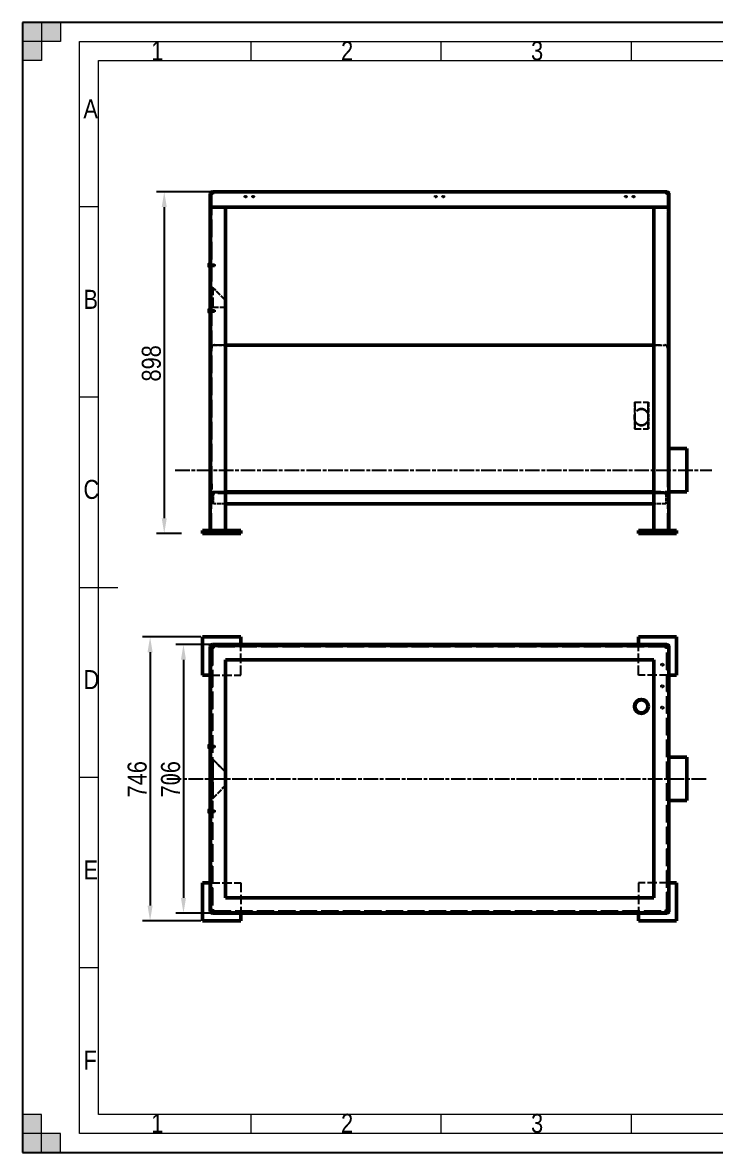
# Model space of a CAD drawing. Header units: millimetres. Extents: x 0 to 4200, y 0 to 2970.
# Drawn here: x 0 to 1821, y 0 to 2970 of the extents above; entities that cross this region are included whole.
import ezdxf

# ---------------------------------------------------------------- set-up
doc = ezdxf.new("R2010")
doc.units = ezdxf.units.MM
doc.header["$LTSCALE"] = 10
doc.linetypes.add('CHAIN', pattern=[0.7087, 0.4724, -0.0591, 0.1181, -0.0591])
doc.linetypes.add('DASHED', pattern=[0.2067, 0.1654, -0.0413])
for name, color, linetype, lineweight in [('Centerline (ANSI)', 7, 'Continuous', 25), ('Co ban', 7, 'Continuous', 50), ('Dimension (ANSI)', 7, 'Continuous', 25)]:
    doc.layers.add(name, color=color, linetype=linetype, lineweight=lineweight)
for name, color, linetype, lineweight, true_color in [('Khung ban ve', 5, 'Continuous', 15, 0x0000ff), ('Manh', 7, 'DASHED', 25, 0x008000), ('Manh khung ten', 7, 'Continuous', 15, 0x994c4c), ('Net chu', 30, 'Continuous', 15, 0xff7f00), ('THIN', 5, 'Continuous', 15, 0x0000ff)]:
    doc.layers.add(name, color=color, linetype=linetype, lineweight=lineweight, true_color=true_color)
doc.styles.add('Linh_50', font='')
doc.styles.add('StandardAM_ANSI', font='')
doc.styles.get('Linh_50').set_extended_font_data('VNI-Helve-Condense')
doc.styles.get('StandardAM_ANSI').set_extended_font_data('VNI-Helve-Condense')
doc.dimstyles.new('Default - mm (ANSI)', dxfattribs={"dimscale": 10, "dimtxt": 5, "dimasz": 4, "dimexe": 2, "dimexo": 0.5, "dimgap": 0.8, "dimtad": 1, "dimtoh": 1, "dimdec": 0, "dimrnd": 1e-08, "dimzin": 4, "dimdsep": 46, "dimtxsty": 'StandardAM_ANSI', "dimcen": 0.09, "dimdle": 10, "dimclrd": 256, "dimclre": 256, "dimclrt": 256, "dimadec": 1, "dimazin": 1, "dimtfac": 0.61, "dimtofl": 0, "dimtmove": 0, "dimatfit": 3, "dimldrblk": 'DOT', "dimfxl": 1, "dimtolj": 1, "dimtzin": 4, "dimlwd": -1, "dimlwe": -1, "dimarcsym": 0})

# ---------------------------------------------------------------- blocks, each defined once
blk = doc.blocks.new('Borders A3_Thuong')
at = {"layer": 'THIN'}
for points in [[(0, 297), (10, 297), (10, 292), (0, 292)], [(5, 297), (5, 287), (0, 287), (0, 297)], [(0, 0), (5, 0), (5, 10), (0, 10)], [(0, 5), (0, 0), (10, 0), (10, 5)]]:
    blk.add_hatch(color=256, dxfattribs=at).paths.add_polyline_path(points)
at = {"layer": 'Khung ban ve'}
for p, q in [((20, 287), (410, 287)), ((20, 10), (20, 287)), ((15, 148.5), (25, 148.5)), ((410, 10), (20, 10))]:
    blk.add_line(p, q, dxfattribs=at)
at = {"layer": 'Manh khung ten', "lineweight": 25}
for p, q in [((420, 297), (0, 297)), ((0, 297), (0, 0)), ((0, 0), (420, 0))]:
    blk.add_line(p, q, dxfattribs=at)
at = {"layer": 'Manh khung ten'}
for p, q in [((0, 297), (420, 297)), ((0, 0), (0, 297)), ((15, 292), (415, 292)), ((15, 5), (15, 292)), ((60, 292), (60, 287)), ((110, 292), (110, 287)), ((19.97, 248.54), (14.98, 248.54)), ((19.98, 198.5), (15, 198.5)), ((19.98, 98.54), (15, 98.54)), ((20, 48.5), (15.02, 48.5)), ((60, 10), (60, 5)), ((110, 10), (110, 5)), ((160, 10), (160, 5)), ((415, 5), (15, 5)), ((420, 0), (0, 0))]:
    blk.add_line(p, q, dxfattribs=at)
at = {"layer": 'Net chu'}
blk.add_line((160, 292), (160, 287), dxfattribs=at)
at = {"layer": 'THIN'}
for p, q in [((0, 292), (0, 297)), ((0, 297), (10, 297)), ((0, 297), (5, 297)), ((0, 287), (0, 297)), ((5, 297), (5, 287)), ((10, 297), (10, 292)), ((10, 292), (0, 292)), ((5, 287), (0, 287)), ((5, 10), (0, 10)), ((0, 10), (0, 0)), ((5, 0), (5, 10)), ((0, 5), (0, 0)), ((10, 5), (0, 5)), ((10, 0), (10, 5)), ((0, 0), (10, 0)), ((0, 0), (5, 0))]:
    blk.add_line(p, q, dxfattribs=at)
at = {"layer": 'Net chu', "style": 'Linh_50'}
for s, p in [('1', (33.81, 287.08)), ('2', (83.73, 287.08)), ('3', (133.68, 287.08)), ('A', (15.98, 271.83)), ('B', (16, 221.75)), ('C', (16, 171.79)), ('D', (16, 121.79)), ('E', (16.02, 71.75)), ('F', (16.02, 21.75)), ('1', (33.81, 5.16)), ('2', (83.73, 5.16)), ('3', (133.68, 5.16))]:
    blk.add_text(s, height=5, dxfattribs=at).set_placement(p)
blk = doc.blocks.new('*D5')
at = {"layer": 'Defpoints', "color": 0, "transparency": 16777216}
for p in [(499.4, 2525.1), (372.4, 1627.1), (423.1, 1627.1)]:
    blk.add_point(p, dxfattribs=at)
at = {"layer": 'Dimension (ANSI)', "transparency": 16777216}
for p, q in [((494.4, 2525.1), (352.4, 2525.1)), ((372.4, 2485.1), (372.4, 1667.1)), ((418.1, 1627.1), (352.4, 1627.1))]:
    blk.add_line(p, q, dxfattribs=at)
for points in [[(365.7, 2485.1), (379.1, 2485.1), (372.4, 2525.1)], [(365.7, 1667.1), (379.1, 1667.1), (372.4, 1627.1)]]:
    blk.add_solid(points, dxfattribs=at)
at = {"layer": 'Dimension (ANSI)', "color": 150, "true_color": 0x0080ff, "transparency": 16777216, "insert": (313.3, 2026.4), "char_height": 50, "attachment_point": 1, "rotation": 90, "style": 'StandardAM_ANSI'}
blk.add_mtext('\\A1;898', dxfattribs=at)
blk = doc.blocks.new('_Dot')
at = {"color": 0, "linetype": 'ByBlock', "lineweight": -2}
blk.add_line((-0.5, 0), (-1, 0), dxfattribs=at)
at = {"color": 0, "linetype": 'ByBlock', "const_width": 0.5}
blk.add_lwpolyline([(-0.25, 0, 1), (0.25, 0, 1)], format="xyb", close=True, dxfattribs=at)
blk = doc.blocks.new('*D8')
at = {"layer": 'Defpoints', "color": 0, "transparency": 16777216}
for p in [(473.4, 1354.9), (335.2, 608.9), (473.4, 608.9)]:
    blk.add_point(p, dxfattribs=at)
at = {"layer": 'Dimension (ANSI)', "transparency": 16777216}
for p, q in [((468.4, 1354.9), (315.2, 1354.9)), ((335.2, 1314.9), (335.2, 648.9)), ((468.4, 608.9), (315.2, 608.9))]:
    blk.add_line(p, q, dxfattribs=at)
for points in [[(328.5, 1314.9), (341.9, 1314.9), (335.2, 1354.9)], [(328.5, 648.9), (341.9, 648.9), (335.2, 608.9)]]:
    blk.add_solid(points, dxfattribs=at)
at = {"layer": 'Dimension (ANSI)', "color": 150, "true_color": 0x0080ff, "transparency": 16777216, "insert": (276.1, 933.1), "char_height": 50, "attachment_point": 1, "rotation": 90, "style": 'StandardAM_ANSI'}
blk.add_mtext('\\A1;746', dxfattribs=at)
blk = doc.blocks.new('*D9')
at = {"layer": 'Defpoints', "color": 0, "transparency": 16777216}
for p in [(499.4, 1334.9), (423, 628.9), (499.4, 628.9)]:
    blk.add_point(p, dxfattribs=at)
at = {"layer": 'Dimension (ANSI)', "transparency": 16777216}
for p, q in [((494.4, 1334.9), (403, 1334.9)), ((423, 1294.9), (423, 668.9)), ((494.4, 628.9), (403, 628.9))]:
    blk.add_line(p, q, dxfattribs=at)
for points in [[(416.3, 1294.9), (429.6, 1294.9), (423, 1334.9)], [(416.3, 668.9), (429.6, 668.9), (423, 628.9)]]:
    blk.add_solid(points, dxfattribs=at)
at = {"layer": 'Dimension (ANSI)', "color": 150, "true_color": 0x0080ff, "transparency": 16777216, "insert": (363.9, 933.1), "char_height": 50, "attachment_point": 1, "rotation": 90, "style": 'StandardAM_ANSI'}
blk.add_mtext('\\A1;706', dxfattribs=at)

msp = doc.modelspace()

# ---------------------------------------------------------------- linework, layer by layer
at = {"layer": 'Centerline (ANSI)', "linetype": 'CHAIN', "ltscale": 8.113447}
for p, q in [((401, 1793.7), (1812.4, 1793.7)), ((378.9, 981.9), (1798, 981.9))]:
    msp.add_line(p, q, dxfattribs=at)
at = {"layer": 'Co ban'}
for p, q in [((499.4, 2525.1), (499.4, 2519.1)), ((499.4, 2525.1), (1693.4, 2525.1)), ((1693.4, 2519.1), (1693.4, 2525.1)), ((499.4, 2519.1), (493.4, 2519.1)), ((493.4, 2485.1), (493.4, 2519.1)), ((497.6, 2522.1), (499.4, 2522.1)), ((1693.4, 2522.1), (1695.1, 2522.1)), ((1699.4, 2519.1), (1693.4, 2519.1)), ((1699.4, 2519.1), (1699.4, 2485.1)), ((499.4, 2485.1), (493.4, 2485.1)), ((493.4, 2485.1), (499.4, 2485.1)), ((493.4, 2485.1), (493.4, 1635.1)), ((1693.4, 2485.1), (499.4, 2485.1)), ((533.4, 2485.1), (499.4, 2485.1)), ((533.4, 1635.1), (533.4, 2485.1)), ((1659.4, 2485.1), (1693.4, 2485.1)), ((1659.4, 1635.1), (1659.4, 2485.1)), ((1699.4, 2485.1), (1693.4, 2485.1)), ((1699.4, 2485.1), (1693.4, 2485.1)), ((1699.4, 2485.1), (1699.4, 1635.1)), ((490.4, 2328.4), (490.4, 2335.9)), ((490.9, 2336.4), (493.4, 2336.4)), ((490.9, 2327.9), (493.4, 2327.9)), ((490.4, 2208.4), (490.4, 2215.9)), ((490.9, 2216.4), (493.4, 2216.4)), ((490.9, 2207.9), (493.4, 2207.9)), ((533.4, 2122.1), (1659.4, 2122.1)), ((1699.4, 1850.7), (1746.4, 1850.7)), ((1746.4, 1736.7), (1746.4, 1850.7)), ((533.4, 1736.7), (1659.4, 1736.7)), ((533.4, 1735.1), (1659.4, 1735.1)), ((1699.4, 1736.7), (1746.4, 1736.7)), ((1659.4, 1705.1), (533.4, 1705.1)), ((573.4, 1635.1), (473.4, 1635.1)), ((473.4, 1635.1), (473.4, 1627.1)), ((573.4, 1635.1), (573.4, 1627.1)), ((1619.4, 1635.1), (1719.4, 1635.1)), ((1619.4, 1635.1), (1619.4, 1627.1)), ((1719.4, 1635.1), (1719.4, 1627.1)), ((473.4, 1627.1), (573.4, 1627.1)), ((1719.4, 1627.1), (1619.4, 1627.1)), ((573.4, 1354.9), (473.4, 1354.9)), ((473.4, 1354.9), (473.4, 1254.9)), ((573.4, 1334.9), (573.4, 1354.9)), ((1619.4, 1354.9), (1719.4, 1354.9)), ((1619.4, 1334.9), (1619.4, 1354.9)), ((1719.4, 1354.9), (1719.4, 1254.9)), ((493.4, 634.9), (493.4, 1328.9)), ((499.4, 1328.9), (493.4, 1328.9)), ((499.4, 1334.9), (1693.4, 1334.9)), ((499.4, 1334.9), (499.4, 1328.9)), ((1693.4, 1328.9), (1693.4, 1334.9)), ((1699.4, 1328.9), (1693.4, 1328.9)), ((1699.4, 1328.9), (1699.4, 634.9)), ((533.4, 1294.9), (1659.4, 1294.9)), ((533.4, 668.9), (533.4, 1294.9)), ((1659.4, 1294.9), (1659.4, 668.9)), ((473.4, 1254.9), (493.4, 1254.9)), ((1719.4, 1254.9), (1699.4, 1254.9)), ((490.4, 1063.2), (490.4, 1070.7)), ((490.9, 1071.2), (493.4, 1071.2)), ((490.9, 1062.7), (493.4, 1062.7)), ((1699.4, 1038.9), (1746.4, 1038.9)), ((1746.4, 924.9), (1746.4, 1038.9)), ((1699.4, 924.9), (1746.4, 924.9)), ((490.4, 893.2), (490.4, 900.7)), ((490.9, 901.2), (493.4, 901.2)), ((490.9, 892.7), (493.4, 892.7)), ((473.4, 708.9), (493.4, 708.9)), ((473.4, 608.9), (473.4, 708.9)), ((1719.4, 708.9), (1699.4, 708.9)), ((1719.4, 608.9), (1719.4, 708.9)), ((1659.4, 668.9), (533.4, 668.9)), ((493.4, 634.9), (499.4, 634.9)), ((499.4, 634.9), (499.4, 628.9)), ((1693.4, 628.9), (499.4, 628.9)), ((573.4, 628.9), (573.4, 608.9)), ((1619.4, 628.9), (1619.4, 608.9)), ((1693.4, 634.9), (1699.4, 634.9)), ((1693.4, 628.9), (1693.4, 634.9)), ((573.4, 608.9), (473.4, 608.9)), ((1619.4, 608.9), (1719.4, 608.9))]:
    msp.add_line(p, q, dxfattribs=at)
for radius in [18.5, 17]:
    msp.add_circle((1626.9, 1172.4), radius, dxfattribs=at)
for centre, radius, start, end in [((499.4, 2519.1), 6, 90, 180), ((1693.4, 2519.1), 6, 0, 90), ((499.4, 2519.1), 3, 125.5576, 180), ((1693.4, 2519.1), 3, 0, 54.4424), ((490.9, 2335.9), 0.5, 90, 180), ((490.9, 2328.4), 0.5, 180, 270), ((490.9, 2215.9), 0.5, 90, 180), ((490.9, 2208.4), 0.5, 180, 270), ((499.4, 1328.9), 6, 90, 180), ((499.4, 1328.9), 3, 90, 180), ((503.4, 1324.9), 7, 124.8499, 145.1501), ((1693.4, 1328.9), 6, 0, 90), ((1693.4, 1328.9), 3, 0, 90), ((1689.4, 1324.9), 7, 34.8499, 55.1501), ((490.9, 1070.7), 0.5, 90, 180), ((490.9, 1063.2), 0.5, 180, 270), ((490.9, 900.7), 0.5, 90, 180), ((490.9, 893.2), 0.5, 180, 270), ((499.4, 634.9), 6, 180, 270), ((499.4, 634.9), 3, 180, 270), ((503.4, 638.9), 7, 214.8499, 235.1501), ((1689.4, 638.9), 7, 304.8499, 325.1501), ((1693.4, 634.9), 6, 270, 0), ((1693.4, 634.9), 3, 270, 0)]:
    msp.add_arc(centre, radius, start, end, dxfattribs=at)
at = {"layer": 'Manh', "ltscale": 0.571309}
for p, q in [((533.4, 2522.1), (533.4, 2525.1)), ((1659.4, 2522.1), (1659.4, 2525.1)), ((496.4, 2522.1), (496.4, 2519.1)), ((1696.4, 2519.1), (1696.4, 2522.1)), ((1696.4, 1850.7), (1699.4, 1850.7)), ((499.4, 1729.1), (496.4, 1729.1)), ((1678.5, 1732.1), (1678.5, 1735.1)), ((1685, 1732.1), (1685, 1735.1)), ((1693.4, 1729.1), (1696.4, 1729.1)), ((499.4, 1705.1), (496.4, 1705.1)), ((1693.4, 1705.1), (1696.4, 1705.1)), ((499.4, 1326.8), (496.4, 1326.8)), ((501.5, 1328.9), (501.5, 1331.9)), ((533.4, 1331.9), (533.4, 1334.9)), ((583.5, 1334.9), (583.5, 1331.9)), ((588.7, 1334.9), (588.7, 1331.9)), ((603.5, 1334.9), (603.5, 1331.9)), ((608.7, 1334.9), (608.7, 1331.9)), ((1083.5, 1334.9), (1083.5, 1331.9)), ((1088.7, 1334.9), (1088.7, 1331.9)), ((1103.5, 1334.9), (1103.5, 1331.9)), ((1108.7, 1334.9), (1108.7, 1331.9)), ((1583.5, 1334.9), (1583.5, 1331.9)), ((1588.7, 1334.9), (1588.7, 1331.9)), ((1603.5, 1334.9), (1603.5, 1331.9)), ((1608.7, 1334.9), (1608.7, 1331.9)), ((1659.4, 1331.9), (1659.4, 1334.9)), ((1691.3, 1328.9), (1691.3, 1331.9)), ((1693.4, 1326.8), (1696.4, 1326.8)), ((496.4, 1294.9), (493.4, 1294.9)), ((1696.4, 1294.9), (1699.4, 1294.9)), ((1696.4, 1038.9), (1699.4, 1038.9)), ((1696.4, 924.9), (1699.4, 924.9)), ((496.4, 668.9), (493.4, 668.9)), ((1696.4, 668.9), (1699.4, 668.9)), ((499.4, 637.1), (496.4, 637.1)), ((501.5, 634.9), (501.5, 631.9)), ((533.4, 631.9), (533.4, 628.9)), ((1659.4, 631.9), (1659.4, 628.9)), ((1691.3, 634.9), (1691.3, 631.9)), ((1693.4, 637.1), (1696.4, 637.1))]:
    msp.add_line(p, q, dxfattribs=at)
at = {"layer": 'Manh', "ltscale": 0.810866}
for p, q in [((496.4, 2522.1), (497.6, 2522.1)), ((499.4, 2522.1), (503.4, 2522.1)), ((1689.4, 2522.1), (1693.4, 2522.1)), ((1695.1, 2522.1), (1696.4, 2522.1))]:
    msp.add_line(p, q, dxfattribs=at)
at = {"layer": 'Manh', "ltscale": 6.475868}
for p, q in [((496.4, 2519.1), (496.4, 2485.1)), ((1696.4, 2485.1), (1696.4, 2519.1))]:
    msp.add_line(p, q, dxfattribs=at)
at = {"layer": 'Manh', "ltscale": 28.196718}
for p, q in [((497.4, 2114.2), (497.4, 2522.1)), ((1695.4, 2522.1), (1695.4, 2114.2))]:
    msp.add_line(p, q, dxfattribs=at)
at = {"layer": 'Manh', "ltscale": 27.322783}
for p, q in [((1689.4, 2522.1), (503.4, 2522.1)), ((503.4, 1331.9), (1689.4, 1331.9)), ((1689.4, 631.9), (503.4, 631.9))]:
    msp.add_line(p, q, dxfattribs=at)
at = {"layer": 'Manh', "ltscale": 27.414932}
for p, q in [((496.4, 1635.1), (496.4, 2485.1)), ((1696.4, 1635.1), (1696.4, 2485.1))]:
    msp.add_line(p, q, dxfattribs=at)
at = {"layer": 'Manh', "ltscale": 0.380839}
for p, q in [((1696.4, 2352.1), (1698.4, 2352.1)), ((493.4, 2336.4), (495.4, 2336.4)), ((493.4, 2327.9), (495.4, 2327.9)), ((1698.4, 2342.4), (1696.4, 2342.4)), ((1698.4, 2335.9), (1696.4, 2335.9)), ((1696.4, 2322.1), (1698.4, 2322.1)), ((1698.4, 2283.9), (1696.4, 2283.9)), ((1698.4, 2277.4), (1696.4, 2277.4)), ((493.4, 2216.4), (495.4, 2216.4)), ((493.4, 2207.9), (495.4, 2207.9)), ((1698.4, 2166.9), (1696.4, 2166.9)), ((1698.4, 2160.4), (1696.4, 2160.4)), ((1696.4, 2122.1), (1698.4, 2122.1)), ((1698.4, 2108.4), (1696.4, 2108.4)), ((1698.4, 2101.9), (1696.4, 2101.9)), ((1696.4, 2092.1), (1698.4, 2092.1)), ((493.4, 1071.2), (495.4, 1071.2)), ((1698.4, 1086.5), (1696.4, 1086.5)), ((1696.4, 1081.9), (1698.4, 1081.9)), ((1698.4, 1080), (1696.4, 1080)), ((493.4, 1062.7), (495.4, 1062.7)), ((1698.4, 985.2), (1696.4, 985.2)), ((1698.4, 978.7), (1696.4, 978.7)), ((493.4, 901.2), (495.4, 901.2)), ((493.4, 892.7), (495.4, 892.7)), ((1698.4, 883.9), (1696.4, 883.9)), ((1696.4, 881.9), (1698.4, 881.9)), ((1698.4, 877.4), (1696.4, 877.4))]:
    msp.add_line(p, q, dxfattribs=at)
at = {"layer": 'Manh', "ltscale": 25.157232}
msp.add_line((1698.4, 2352.1), (1698.4, 2092.1), dxfattribs=at)
at = {"layer": 'Manh', "ltscale": 0.476074}
for p, q in [((492.9, 2334.1), (490.4, 2334.1)), ((490.4, 2332.1), (492.9, 2332.1)), ((492.9, 2330.1), (490.4, 2330.1)), ((492.9, 2214.1), (490.4, 2214.1)), ((490.4, 2212.1), (492.9, 2212.1)), ((492.9, 2210.1), (490.4, 2210.1)), ((492.9, 1069.2), (490.4, 1069.2)), ((492.9, 1068.1), (490.4, 1068.1)), ((492.9, 1065.8), (490.4, 1065.8)), ((490.4, 1064.6), (492.9, 1064.6)), ((492.9, 899.2), (490.4, 899.2)), ((492.9, 898.1), (490.4, 898.1)), ((492.9, 895.8), (490.4, 895.8)), ((490.4, 894.6), (492.9, 894.6))]:
    msp.add_line(p, q, dxfattribs=at)
at = {"layer": 'Manh', "ltscale": 0.223207}
for p, q in [((492.9, 2334.1), (493.1, 2334.1)), ((493.1, 2330.1), (492.9, 2330.1)), ((492.9, 2214.1), (493.1, 2214.1)), ((493.1, 2210.1), (492.9, 2210.1))]:
    msp.add_line(p, q, dxfattribs=at)
at = {"layer": 'Manh', "ltscale": 0.439771}
for p, q in [((494.2, 2332.1), (493.1, 2334.1)), ((494.2, 2332.1), (493.1, 2330.1)), ((494.2, 2212.1), (493.1, 2214.1)), ((494.2, 2212.1), (493.1, 2210.1))]:
    msp.add_line(p, q, dxfattribs=at)
at = {"layer": 'Manh', "ltscale": 1.495845}
for p, q in [((495.4, 2337.1), (495.4, 2342.1)), ((504.9, 2329.6), (504.9, 2334.6)), ((495.4, 2202.1), (495.4, 2207.1)), ((504.9, 2209.6), (504.9, 2214.6)), ((495.4, 1071.9), (495.4, 1076.9)), ((504.9, 1064.4), (504.9, 1069.4)), ((495.4, 886.9), (495.4, 891.9)), ((504.9, 894.4), (504.9, 899.4))]:
    msp.add_line(p, q, dxfattribs=at)
at = {"layer": 'Manh', "ltscale": 0.19037}
for p, q in [((496.4, 2342.1), (495.4, 2342.1)), ((496.4, 2334.7), (495.4, 2334.7)), ((496.4, 2329.5), (495.4, 2329.5)), ((496.4, 2334.7), (497.4, 2334.7)), ((496.4, 2329.5), (497.4, 2329.5)), ((496.4, 2322.1), (497.4, 2322.1)), ((1696.4, 2342.4), (1695.4, 2342.4)), ((1696.4, 2335.9), (1695.4, 2335.9)), ((1696.4, 2322.1), (1695.4, 2322.1)), ((1696.4, 2283.9), (1695.4, 2283.9)), ((1696.4, 2277.4), (1695.4, 2277.4)), ((496.4, 2247.1), (495.4, 2247.1)), ((496.4, 2214.7), (495.4, 2214.7)), ((496.4, 2209.5), (495.4, 2209.5)), ((496.4, 2202.1), (495.4, 2202.1)), ((496.4, 2222.1), (497.4, 2222.1)), ((496.4, 2214.7), (497.4, 2214.7)), ((496.4, 2209.5), (497.4, 2209.5)), ((496.4, 2197.1), (497.4, 2197.1)), ((1696.4, 2166.9), (1695.4, 2166.9)), ((1696.4, 2160.4), (1695.4, 2160.4)), ((1696.4, 2122.1), (1695.4, 2122.1)), ((1696.4, 2108.4), (1695.4, 2108.4)), ((1696.4, 2101.9), (1695.4, 2101.9)), ((496.4, 1076.9), (495.4, 1076.9)), ((496.4, 1069.5), (495.4, 1069.5)), ((496.4, 1069.5), (497.4, 1069.5)), ((1696.4, 1086.5), (1695.4, 1086.5)), ((1696.4, 1081.9), (1695.4, 1081.9)), ((1696.4, 1080), (1695.4, 1080)), ((496.4, 1064.3), (495.4, 1064.3)), ((496.4, 1064.3), (497.4, 1064.3)), ((496.4, 1056.9), (497.4, 1056.9)), ((496.4, 1006.9), (495.4, 1006.9)), ((497.4, 1006.9), (496.4, 1006.9)), ((1696.4, 985.2), (1695.4, 985.2)), ((496.4, 956.9), (495.4, 956.9)), ((496.4, 956.9), (497.4, 956.9)), ((1696.4, 978.7), (1695.4, 978.7)), ((496.4, 899.5), (495.4, 899.5)), ((496.4, 894.3), (495.4, 894.3)), ((496.4, 906.9), (497.4, 906.9)), ((496.4, 899.5), (497.4, 899.5)), ((496.4, 894.3), (497.4, 894.3)), ((496.4, 886.9), (495.4, 886.9)), ((1696.4, 883.9), (1695.4, 883.9)), ((1696.4, 881.9), (1695.4, 881.9)), ((1696.4, 877.4), (1695.4, 877.4))]:
    msp.add_line(p, q, dxfattribs=at)
at = {"layer": 'Manh', "ltscale": 31.446541}
msp.add_line((495.4, 2337.1), (495.4, 2207.1), dxfattribs=at)
at = {"layer": 'Manh', "ltscale": 1.792075}
for p, q in [((495.5, 2334.6), (504.9, 2334.6)), ((495.5, 2329.6), (504.9, 2329.6)), ((495.5, 2214.6), (504.9, 2214.6)), ((495.5, 2209.6), (504.9, 2209.6)), ((495.5, 1069.4), (504.9, 1069.4)), ((495.5, 1064.4), (504.9, 1064.4)), ((495.5, 899.4), (504.9, 899.4)), ((495.5, 894.4), (504.9, 894.4))]:
    msp.add_line(p, q, dxfattribs=at)
at = {"layer": 'Manh', "ltscale": 0.132093}
for p, q in [((505.4, 2334.1), (504.9, 2334.6)), ((505.4, 2330.1), (504.9, 2329.6)), ((505.4, 2214.1), (504.9, 2214.6)), ((505.4, 2210.1), (504.9, 2209.6)), ((505.4, 1068.9), (504.9, 1069.4)), ((505.4, 1064.9), (504.9, 1064.4)), ((505.4, 898.9), (504.9, 899.4)), ((505.4, 894.9), (504.9, 894.4))]:
    msp.add_line(p, q, dxfattribs=at)
at = {"layer": 'Manh', "ltscale": 1.202185}
for p, q in [((505.4, 2334.1), (505.4, 2330.1)), ((505.4, 2214.1), (505.4, 2210.1)), ((505.4, 1068.9), (505.4, 1064.9)), ((505.4, 898.9), (505.4, 894.9))]:
    msp.add_line(p, q, dxfattribs=at)
at = {"layer": 'Manh', "ltscale": 0.952248}
for p, q in [((496.4, 2273.1), (501.4, 2273.1)), ((496.4, 2272.1), (501.4, 2272.1)), ((496.4, 1032.9), (501.4, 1032.9)), ((496.4, 1031.9), (501.4, 1031.9)), ((496.4, 931.9), (501.4, 931.9)), ((496.4, 930.9), (501.4, 930.9))]:
    msp.add_line(p, q, dxfattribs=at)
at = {"layer": 'Manh', "ltscale": 15.258541}
msp.add_line((501.4, 2222.1), (501.4, 2273.1), dxfattribs=at)
at = {"layer": 'Manh', "ltscale": 8.21663}
for p, q in [((531.4, 2242.1), (501.4, 2273.1)), ((531.4, 2241.1), (501.4, 2272.1)), ((501.4, 2222.1), (531.4, 2222.1)), ((501.4, 1032.9), (531.4, 1001.9)), ((531.4, 1000.9), (501.4, 1031.9)), ((501.4, 931.9), (531.4, 962.9)), ((501.4, 930.9), (531.4, 961.9))]:
    msp.add_line(p, q, dxfattribs=at)
at = {"layer": 'Manh', "ltscale": 5.983681}
msp.add_line((531.4, 2242.1), (531.4, 2222.1), dxfattribs=at)
at = {"layer": 'Manh', "ltscale": 0.761779}
for p, q in [((497.4, 2222.1), (501.4, 2222.1)), ((496.4, 1328.9), (496.4, 1324.9)), ((503.4, 1331.9), (499.4, 1331.9)), ((1693.4, 1331.9), (1689.4, 1331.9)), ((1696.4, 1324.9), (1696.4, 1328.9)), ((496.4, 638.9), (496.4, 634.9)), ((499.4, 631.9), (503.4, 631.9)), ((1689.4, 631.9), (1693.4, 631.9)), ((1696.4, 634.9), (1696.4, 638.9))]:
    msp.add_line(p, q, dxfattribs=at)
at = {"layer": 'Manh', "ltscale": 28.139776}
for p, q in [((497.4, 1757.7), (497.4, 2114.2)), ((1695.4, 2114.2), (1695.4, 1757.7))]:
    msp.add_line(p, q, dxfattribs=at)
at = {"layer": 'Manh', "ltscale": 5.71399}
for p, q in [((503.4, 2122.1), (533.4, 2122.1)), ((1659.4, 2122.1), (1689.4, 2122.1))]:
    msp.add_line(p, q, dxfattribs=at)
at = {"layer": 'Manh', "ltscale": 27.276707}
for p, q in [((504.4, 2122.5), (1688.4, 2122.5)), ((504.4, 1330.9), (1688.4, 1330.9)), ((504.4, 632.9), (1688.4, 632.9))]:
    msp.add_line(p, q, dxfattribs=at)
at = {"layer": 'Manh', "ltscale": 11.069895}
for p, q in [((1608.4, 1972.1), (1645.4, 1972.1)), ((1608.4, 1902.1), (1645.4, 1902.1))]:
    msp.add_line(p, q, dxfattribs=at)
at = {"layer": 'Manh', "ltscale": 7.346231}
for p, q in [((1608.4, 1972.1), (1608.4, 1933.6)), ((1645.4, 1972.1), (1645.4, 1933.6))]:
    msp.add_line(p, q, dxfattribs=at)
at = {"layer": 'Manh', "ltscale": 13.332776}
for p, q in [((1609.9, 1972.1), (1609.9, 1902.1)), ((1643.9, 1972.1), (1643.9, 1902.1))]:
    msp.add_line(p, q, dxfattribs=at)
at = {"layer": 'Manh', "ltscale": 5.690127}
for p, q in [((1608.4, 1932), (1608.4, 1902.1)), ((1645.4, 1932), (1645.4, 1902.1))]:
    msp.add_line(p, q, dxfattribs=at)
at = {"layer": 'Manh', "ltscale": 9.713853}
for p, q in [((1695.4, 1849.7), (1746.4, 1849.7)), ((1695.4, 1037.9), (1746.4, 1037.9)), ((1695.4, 925.9), (1746.4, 925.9))]:
    msp.add_line(p, q, dxfattribs=at)
at = {"layer": 'Manh', "ltscale": 9.308003}
msp.add_line((497.4, 1757.7), (497.4, 1737.7), dxfattribs=at)
at = {"layer": 'Manh', "ltscale": 7.047277}
msp.add_line((496.4, 1736.7), (533.4, 1736.7), dxfattribs=at)
at = {"layer": 'Manh', "ltscale": 27.466244}
msp.add_line((497.4, 1737.7), (1746.4, 1737.7), dxfattribs=at)
at = {"layer": 'Manh', "ltscale": 4.571172}
for p, q in [((499.4, 1729.1), (499.4, 1705.1)), ((501.5, 1705.1), (501.5, 1729.1)), ((1691.3, 1729.1), (1691.3, 1705.1)), ((1693.4, 1729.1), (1693.4, 1705.1))]:
    msp.add_line(p, q, dxfattribs=at)
at = {"layer": 'Manh', "ltscale": 0.167262}
for p, q in [((501.5, 1729.1), (502.4, 1729.1)), ((1690.4, 1729.1), (1691.3, 1729.1)), ((499.4, 1325.9), (499.4, 1326.8)), ((502.4, 1328.9), (501.5, 1328.9)), ((1690.4, 1328.9), (1691.3, 1328.9)), ((1693.4, 1325.9), (1693.4, 1326.8)), ((499.4, 637.9), (499.4, 637.1)), ((502.4, 634.9), (501.5, 634.9)), ((1690.4, 634.9), (1691.3, 634.9)), ((1693.4, 637.9), (1693.4, 637.1))]:
    msp.add_line(p, q, dxfattribs=at)
at = {"layer": 'Manh', "ltscale": 1.795034}
for p, q in [((502.4, 1735.1), (502.4, 1729.1)), ((1690.4, 1729.1), (1690.4, 1735.1)), ((502.4, 1325.9), (496.4, 1325.9)), ((502.4, 1331.9), (502.4, 1325.9)), ((1690.4, 1325.9), (1690.4, 1331.9)), ((1696.4, 1325.9), (1690.4, 1325.9)), ((496.4, 637.9), (502.4, 637.9)), ((502.4, 637.9), (502.4, 631.9)), ((1690.4, 637.9), (1696.4, 637.9)), ((1690.4, 631.9), (1690.4, 637.9))]:
    msp.add_line(p, q, dxfattribs=at)
at = {"layer": 'Manh', "ltscale": 5.904459}
for p, q in [((502.4, 1735.1), (533.4, 1735.1)), ((1659.4, 1735.1), (1690.4, 1735.1))]:
    msp.add_line(p, q, dxfattribs=at)
at = {"layer": 'Manh', "ltscale": 27.368858}
for p, q in [((1690.4, 1732.1), (502.4, 1732.1)), ((1690.4, 1328.9), (502.4, 1328.9)), ((502.4, 634.9), (1690.4, 634.9))]:
    msp.add_line(p, q, dxfattribs=at)
at = {"layer": 'Manh', "ltscale": 7.618686}
msp.add_line((1659.4, 1736.7), (1699.4, 1736.7), dxfattribs=at)
at = {"layer": 'Manh', "ltscale": 6.071821}
for p, q in [((533.4, 1705.1), (501.5, 1705.1)), ((1691.3, 1705.1), (1659.4, 1705.1))]:
    msp.add_line(p, q, dxfattribs=at)
at = {"layer": 'Manh', "ltscale": 27.65683}
for p, q in [((496.4, 638.9), (496.4, 1324.9)), ((1696.4, 1324.9), (1696.4, 638.9))]:
    msp.add_line(p, q, dxfattribs=at)
at = {"layer": 'Manh', "ltscale": 27.576197}
for p, q in [((497.4, 1323.9), (497.4, 639.9)), ((1695.4, 639.9), (1695.4, 1323.9))]:
    msp.add_line(p, q, dxfattribs=at)
at = {"layer": 'Manh', "ltscale": 27.737461}
for p, q in [((499.4, 1325.9), (499.4, 637.9)), ((1693.4, 637.9), (1693.4, 1325.9))]:
    msp.add_line(p, q, dxfattribs=at)
at = {"layer": 'Manh', "ltscale": 15.237473}
for p, q in [((573.4, 1254.9), (573.4, 1334.9)), ((1619.4, 1254.9), (1619.4, 1334.9)), ((493.4, 1254.9), (573.4, 1254.9)), ((1699.4, 1254.9), (1619.4, 1254.9)), ((493.4, 708.9), (573.4, 708.9)), ((573.4, 708.9), (573.4, 628.9)), ((1699.4, 708.9), (1619.4, 708.9)), ((1619.4, 708.9), (1619.4, 628.9))]:
    msp.add_line(p, q, dxfattribs=at)
at = {"layer": 'Manh', "ltscale": 27.532217}
msp.add_line((1698.4, 1294.9), (1698.4, 668.9), dxfattribs=at)
at = {"layer": 'Manh', "ltscale": 0.507819}
for p, q in [((494.2, 1066.9), (492.9, 1069.2)), ((494.2, 1066.9), (492.9, 1064.6)), ((494.2, 896.9), (492.9, 899.2)), ((494.2, 896.9), (492.9, 894.6))]:
    msp.add_line(p, q, dxfattribs=at)
at = {"layer": 'Manh', "ltscale": 29.027576}
msp.add_line((495.4, 1071.9), (495.4, 891.9), dxfattribs=at)
at = {"layer": 'Manh', "ltscale": 25.837965}
msp.add_line((501.4, 930.9), (501.4, 1032.9), dxfattribs=at)
at = {"layer": 'Manh', "ltscale": 11.967462}
msp.add_line((531.4, 1001.9), (531.4, 961.9), dxfattribs=at)
at = {"layer": 'Manh', "ltscale": 3.111466}
for centre in [(586.1, 2512.6), (606.1, 2512.6), (1086.1, 2512.6), (1106.1, 2512.6), (1586.1, 2512.6), (1606.1, 2512.6)]:
    msp.add_circle(centre, 2.6, dxfattribs=at)
at = {"layer": 'Manh', "ltscale": 3.889358}
for centre in [(1681.7, 1281.9), (1681.7, 1225.4), (1681.7, 1168.9)]:
    msp.add_circle(centre, 3.25, dxfattribs=at)
at = {"layer": 'Manh', "ltscale": 0.354515}
for centre, start, end in [((499.4, 2519.1), 90, 125.5576), ((1693.4, 2519.1), 54.4424, 90)]:
    msp.add_arc(centre, 3, start, end, dxfattribs=at)
at = {"layer": 'Manh', "ltscale": 0.029819}
for centre, start, end in [((495.5, 2334.7), 180, 270), ((495.5, 2329.5), 90, 180), ((495.5, 2214.7), 180, 270), ((495.5, 2209.5), 90, 180), ((495.5, 1069.5), 180, 270), ((495.5, 1064.3), 90, 180), ((495.5, 899.5), 180, 270), ((495.5, 894.3), 90, 180)]:
    msp.add_arc(centre, 0.1, start, end, dxfattribs=at)
at = {"layer": 'Manh', "ltscale": 1.795034}
for centre, start, end in [((502.4, 1729.1), 90, 180), ((1690.4, 1729.1), 0, 90)]:
    msp.add_arc(centre, 6, start, end, dxfattribs=at)
at = {"layer": 'Manh', "ltscale": 0.897467}
for centre, start, end in [((502.4, 1729.1), 90, 180), ((1690.4, 1729.1), 0, 90)]:
    msp.add_arc(centre, 3, start, end, dxfattribs=at)
at = {"layer": 'Manh', "ltscale": 0.810866}
for centre, start, end in [((503.4, 1324.9), 145.1501, 180), ((503.4, 1324.9), 90, 124.8499), ((1689.4, 1324.9), 55.1501, 90), ((1689.4, 1324.9), 0, 34.8499), ((503.4, 638.9), 180, 214.8499), ((503.4, 638.9), 235.1501, 270), ((1689.4, 638.9), 270, 304.8499), ((1689.4, 638.9), 325.1501, 0)]:
    msp.add_arc(centre, 7, start, end, dxfattribs=at)
at = {"layer": 'Manh', "ltscale": 2.094223}
for centre, start, end in [((504.4, 1323.9), 90, 180), ((1688.4, 1323.9), 0, 90), ((504.4, 639.9), 180, 270), ((1688.4, 639.9), 270, 0)]:
    msp.add_arc(centre, 7, start, end, dxfattribs=at)
at = {"layer": 'Manh', "ltscale": 2.707885}
for centre, start_param, end_param in [((503.4, 2113.8), 0, 1.570796), ((504.4, 2114.2), 0, 1.570796), ((1688.4, 2114.2), 4.712389, 6.283185), ((1689.4, 2113.8), 4.712389, 6.283185)]:
    msp.add_ellipse(centre, major_axis=(0, 8.34), ratio=0.8391, start_param=start_param, end_param=end_param, dxfattribs=at)
at = {"layer": 'Manh', "ltscale": 24.237755}
for centre in [(1626.9, 1933.6), (1626.9, 1932)]:
    msp.add_ellipse(centre, major_axis=(0, -22), ratio=0.8391, dxfattribs=at)
at = {"layer": 'Manh', "ltscale": 0.446526}
for points in [[(492.9, 2332.1), (493.2, 2333.1), (492.9, 2334.1)], [(492.9, 2330.1), (493.2, 2331.1), (492.9, 2332.1)], [(492.9, 2212.1), (493.2, 2213.1), (492.9, 2214.1)], [(492.9, 2210.1), (493.2, 2211.1), (492.9, 2212.1)], [(492.9, 1068.1), (493.2, 1068.7), (492.9, 1069.2)], [(492.9, 1065.8), (493.2, 1066.9), (492.9, 1068.1)], [(492.9, 1064.6), (493.2, 1065.2), (492.9, 1065.8)], [(492.9, 898.1), (493.2, 898.7), (492.9, 899.2)], [(492.9, 895.8), (493.2, 896.9), (492.9, 898.1)], [(492.9, 894.6), (493.2, 895.2), (492.9, 895.8)]]:
    msp.add_rational_spline(points, [1, 1.15470053838, 1], degree=2, dxfattribs=at)

# ---------------------------------------------------------------- block references
at = {"xscale": 10, "yscale": 10, "zscale": 10}
msp.add_blockref('Borders A3_Thuong', (0, 0), dxfattribs=at)

# ---------------------------------------------------------------- dimensions: what is measured, and where the dimension line sits
at = {"layer": 'Dimension (ANSI)'}
for base, p1, p2, angle, picture, middle in [((372.4, 1627.1), (499.4, 2525.1), (423.1, 1627.1), 270, '*D5', (372.4, 2076.1)), ((335.2, 608.9), (473.4, 1354.9), (473.4, 608.9), 90, '*D8', (335.2, 981.9)), ((423, 628.9), (499.4, 1334.9), (499.4, 628.9), 270, '*D9', (423, 981.9))]:
    dim = msp.add_linear_dim(base=base, p1=p1, p2=p2, angle=angle, dimstyle='Default - mm (ANSI)', override={"dimgap": 0.8, "dimtoh": 0, "dimdec": 0, "dimtol": 0, "dimlim": 0, "dimtp": 0, "dimtm": 0, "dimtdec": 2, "dimatfit": 1}, dxfattribs=at)
    dim.commit()
    dim.dimension.update_dxf_attribs({"geometry": picture, "text_midpoint": middle, "dimtype": 160})

doc.saveas('drawing.dxf')
